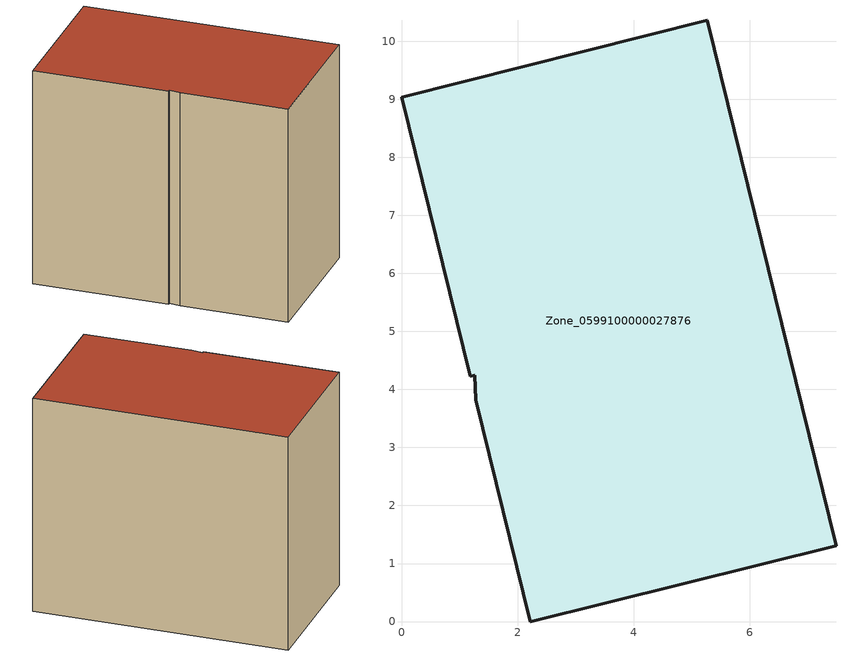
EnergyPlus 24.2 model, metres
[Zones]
Zone_0599100000027876
 floor ground (C_G): 1.28,3.82 1.26,4.25 1.18,4.23 0,9.04 5.27,10.36 7.49,1.31 2.22,0 z0
 wall outside (C_F): 2.22,0 7.49,1.31 5.27,10.36 0,9.04 1.18,4.23 1.26,4.25 1.28,3.82 2.22,0 z0:8.13
 roof outside (C_R): 1.26,4.25 1.28,3.82 2.22,0 7.49,1.31 5.27,10.36 0,9.04 1.18,4.23 z8.13
[BUILDING]
Pand.0599100000027876: North Axis=0; Terrain=City; Loads Convergence Tolerance Value=0.04; Temperature Convergence Tolerance Value=0.4; Solar Distribution=FullExterior; Maximum Number of Warmup Days=25; Minimum Number of Warmup Days=1
[Site:Location]
Rotterdam.The.Hague.AP_ZH_NLD Design_Conditions: Latitude=51.96; Longitude=4.45; Time Zone=1; Elevation=-4.5
[SITE:GROUNDTEMPERATURE:BUILDINGSURFACE]
18, 18, 18, 18, 18, 18, 18, 18, 18, 18, 18, 18
[MATERIAL] Thermal Absorptance=0.9; Solar Absorptance=0.7; Visible Absorptance=0.7
Name | Roughness | Thickness | Conductivity | Density | Specific Heat
G.TC.1975-1991 | MediumSmooth | 0.15 | 0.288461 | 540 | 1210
F.TC.1975-1991 | Rough | 0.3 | 0.230769 | 1920 | 840
R.TC.1975-1991 | MediumRough | 0.2 | 0.153846 | 1500 | 1000
[CONSTRUCTION]
C_G: G.TC.1975-1991
C_F: F.TC.1975-1991
C_R: R.TC.1975-1991
[ZONE]
Zone_0599100000027876: Type=1; Multiplier=1; Ceiling Height=Autocalculate; Volume=Autocalculate; Floor Area=autocalculate; Part of Total Floor Area=Yes
[ZONEINFILTRATION:DESIGNFLOWRATE]
Infil_Zone_0599100000027876: Zone or ZoneList or Space or SpaceList=Zone_0599100000027876; Schedule=AlwaysOn; Design Flow Rate Calculation Method=Flow/Area; Flow Rate per Floor Area=0.003; Constant Term Coefficient=1; Temperature Term Coefficient=0; Velocity Term Coefficient=0; Velocity Squared Term Coefficient=0
[HVACTEMPLATE:ZONE:IDEALLOADSAIRSYSTEM]
Zone_0599100000027876: Maximum Heating Supply Air Temperature=50; Minimum Cooling Supply Air Temperature=13; Maximum Heating Supply Air Humidity Ratio=0.0156; Minimum Cooling Supply Air Humidity Ratio=0.0077; Heating Limit=NoLimit; Cooling Limit=NoLimit; Dehumidification Control Type=ConstantSensibleHeatRatio; Cooling Sensible Heat Ratio=0.7; Dehumidification Setpoint=60; Humidification Control Type=None; Humidification Setpoint=30; Outdoor Air Method=None; Outdoor Air Flow Rate per Person=0.00944; Outdoor Air Flow Rate per Zone Floor Area=0; Outdoor Air Flow Rate per Zone=0; Demand Controlled Ventilation Type=None; Outdoor Air Economizer Type=NoEconomizer; Heat Recovery Type=None; Sensible Heat Recovery Effectiveness=0.7; Latent Heat Recovery Effectiveness=0.65
[ZONECONTROL:THERMOSTAT]
ThermostatControl_Zone_0599100000027876: Zone or ZoneList=Zone_0599100000027876; Control Type Schedule=DualSetpointControlType; Control 1=Thermostat_Zone_0599100000027876; Temperature Difference Between Cutout And Setpoint=0
[THERMOSTATSETPOINT:DUALSETPOINT]
Thermostat_Zone_0599100000027876: Heating Setpoint Temperature Schedule=HeatingSetpoint_Zone_0599100000027876; Cooling Setpoint Temperature Schedule=CoolingSetpoint_Zone_0599100000027876
[SCHEDULE:COMPACT]
HeatingSetpoint_Zone_0599100000027876: Through: 12/31, For: AllDays, Until: 24:00, 21
CoolingSetpoint_Zone_0599100000027876: Through: 12/31, For: AllDays, Until: 24:00, 24
DualSetpointControlType: Through: 12/31, For: AllDays, Until: 24:00, 4
AlwaysOn: Through: 12/31, For: AllDays, Until: 24:00, 1
